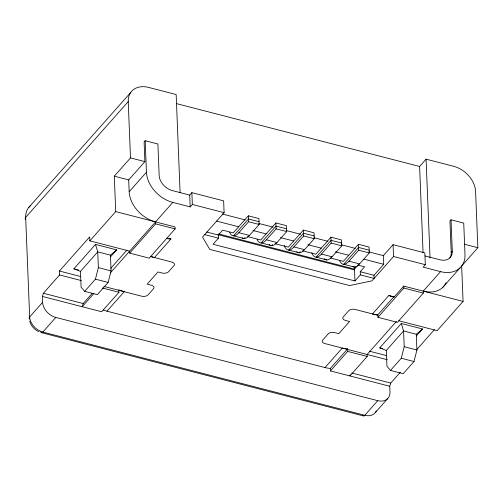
<?xml version="1.0" encoding="UTF-8"?>
<svg xmlns="http://www.w3.org/2000/svg" width="503" height="503" viewBox="0 0 503 503"><rect width="100%" height="100%" fill="white"/><g stroke="black" fill="none" stroke-linecap="round" stroke-linejoin="round"><path stroke-width="0.75" d="M116.683 249.89L110.446 255.172L97.739 251.884L80.461 271.381L81.096 287.125L84.649 291.344L95.444 279.159L98.368 267.627L97.739 251.884L95.501 244.414L116.683 249.89L110.509 256.857M84.649 291.344L97.356 294.626L108.151 282.441L111.075 270.916L110.446 255.172M422.526 328.975L416.289 334.256L403.576 330.968L386.304 350.465L386.933 366.209L390.491 370.422L401.287 358.243L404.211 346.712L403.576 330.968L401.344 323.498L422.526 328.975L416.352 335.941M390.491 370.422L403.199 373.71L413.994 361.525L416.918 350L416.289 334.256M400.357 372.207L390.743 383.06L389.743 386.247L389.976 392.151A14.273 10.406 41.5 0 1 377.747 400.677L55.808 317.431A14.273 10.406 41.5 0 1 42.623 302.334L42.384 296.43L43.384 293.243L59.58 274.965L59.423 271.029L89.653 236.913L89.811 240.849L129.629 251.148L129.711 253.116L149.196 258.152L175.107 228.909L175.025 226.941L115.721 211.606L89.811 240.849M92.313 293.262L83.202 303.542L82.203 306.729L93.891 293.538M350.321 374.678L349.925 375.955L367.196 356.457L367.115 354.489L396.307 321.549M460.05 267.879L442.772 287.376M28.602 207.601L130.679 92.514M180.093 192.548L176.157 94.533L148.624 87.415A23.786 17.341 41.5 0 0 128.234 101.619L25.666 217.371A4.76 2.666 -2.3 0 0 25.439 219.509M449.751 257.982A14.273 10.406 41.5 0 0 451.216 252.519L449.946 221.031L451.028 219.811L463.735 223.099L464.998 254.587A28.545 20.812 41.5 0 1 440.534 271.633L423.168 267.143L425.324 264.704L424.853 252.896L393.082 244.678L393.553 256.492L371.962 280.856L349.579 285.553L209.789 249.406L202.52 237.045L224.112 212.675L223.64 200.867L191.869 192.655L189.713 195.089L172.34 190.599A14.273 10.406 41.5 0 1 159.162 175.503L157.898 144.015L145.185 140.727L144.109 141.947L144.895 161.626L128.705 179.904L129.177 191.712A28.545 20.812 41.5 0 0 155.54 221.905L155.622 223.873L129.711 253.116M115.721 211.606L114.3 176.182L130.497 157.904L128.234 101.619M129.177 191.712L146.448 172.221L145.185 140.727M42.623 302.334L29.664 316.959A4.76 2.666 -2.3 0 0 29.438 319.097M80.461 271.381L73.91 268.784L95.501 244.414M55.808 317.431L42.849 332.049A4.76 1.867 -75.5 0 1 40.737 331.823M110.71 268.388L126.869 250.154M110.346 272.909L172.818 202.407L190.184 206.896L192.341 204.463L191.869 192.655M103.373 310.018A28.545 20.812 41.5 0 0 106.969 311.181L124.247 291.69A28.545 20.812 41.5 0 1 118.865 289.772L118.966 292.268L101.688 311.766L42.384 296.43M357.74 265.081L364.549 266.841L360.23 271.714L360.355 274.864L354.955 280.957L213.046 244.263L218.447 238.171L218.321 235.02L222.64 230.148L233.229 232.883L248.344 215.825L258.932 218.566L259.171 224.47L249.457 235.435A21.409 8.406 -75.5 0 1 242.169 237.862M229.601 232.298A21.409 8.406 -75.5 0 0 238.862 232.694L248.583 221.729L248.344 215.825M245.168 237.391L244.137 238.554L233.549 235.813L248.469 218.975L259.064 221.71M269.136 244.471A21.409 8.406 -75.5 0 0 276.99 242.553L286.704 231.587L286.471 225.684L275.877 222.942L260.761 240.006L247.501 236.573M257.134 239.415A21.409 8.406 -75.5 0 0 266.401 239.818L276.116 228.846L275.877 222.942M272.701 244.508L271.677 245.671L261.082 242.936L276.002 226.092L286.597 228.834M296.669 251.588A21.409 8.406 -75.5 0 0 304.522 249.67L314.243 238.705L314.004 232.801L303.416 230.066L288.301 247.124L275.034 243.697M284.314 245.521A21.409 8.406 -75.5 0 0 293.934 246.935L303.649 235.97L303.416 230.066M300.234 251.632L299.21 252.795L288.615 250.054L303.542 233.216L314.13 235.951M324.202 258.712A21.409 8.406 -75.5 0 0 332.055 256.794L341.776 245.829L341.537 239.925L330.949 237.183L315.834 254.241L302.573 250.815M311.847 252.638A21.409 8.406 -75.5 0 0 321.467 254.053L331.181 243.087L330.949 237.183M423.073 252.72L419.609 166.468L426.085 159.155L453.618 166.279A23.786 17.341 41.5 0 1 475.587 191.436L477.85 247.721L461.653 265.999L463.081 301.423L437.164 330.666L398.848 320.757M352.307 266.339A21.409 8.406 -75.5 0 0 359.595 263.912L369.309 252.946L369.07 247.042L358.482 244.301L343.367 261.365L330.106 257.932M339.739 260.774A21.409 8.406 -75.5 0 0 349 261.176L358.721 250.211L358.482 244.301M358.532 264.578L354.527 269.099L218.692 233.97M360.355 274.864L374.119 278.423L373.993 275.273L383.714 264.308L383.361 255.65L393.082 244.678M106.969 311.181L324.995 367.561L342.273 348.063A28.545 20.812 41.5 0 0 347.611 348.919L347.711 351.421L330.433 370.912L389.743 386.247M330.433 370.912L330.339 368.416L347.611 348.919M440.534 271.633L423.262 291.13L423.337 293.098L397.427 322.341L377.942 317.299L377.841 314.803L394.038 296.525A28.545 20.812 41.5 0 1 390.812 296.135L394.056 297.053L403.771 286.088L463.081 301.423M377.942 317.299L403.852 288.056L403.771 286.088M451.216 252.519L452.291 251.299L451.028 219.811M386.304 350.465L379.752 347.869L401.344 323.498M416.679 349.673L434.403 329.672M377.747 400.677L364.788 415.296A4.76 1.867 -75.5 0 1 362.751 415.264M375.263 412.636L387.832 398.464M176.515 103.612L419.609 166.468M130.497 157.904L144.895 161.626M464.206 244.194L477.85 247.721M424.96 255.92L440.062 259.825A14.273 10.406 41.5 0 0 452.291 251.299M114.3 176.182L128.705 179.904M192.341 204.463L224.112 212.675M341.663 243.068L331.075 240.333L316.154 257.171L326.743 259.913M369.196 250.192L358.608 247.451L343.687 264.295L354.275 267.03M393.553 256.492L425.324 264.704M222.282 213.995L245.074 219.886M258.749 223.426L273.192 227.161M286.106 230.5L300.543 234.235M314.218 237.768L327.899 241.302M341.575 244.842L355.25 248.375M368.925 251.915L383.361 255.65M248.583 221.729L259.171 224.47M276.116 228.846L286.704 231.587M303.649 235.97L314.243 238.705M331.181 243.087L341.776 245.829M358.721 250.211L369.309 252.946M216.485 221.069L238.629 226.79M252.902 230.481L266.162 233.914M280.435 237.605L293.695 241.031M307.968 244.722L321.228 248.149M335.501 251.84L348.761 255.273M363.782 259.152L383.714 264.308M238.862 232.694L249.457 235.435M266.401 239.818L276.99 242.553M293.934 246.935L304.522 249.67M321.467 254.053L332.055 256.794M349 261.176L359.595 263.912M217.918 234.612L354.514 269.935L354.955 280.957M206.727 232.021L218.321 235.02M360.23 271.714L373.993 275.273M204.677 234.612L218.447 238.171M155.622 223.873L175.107 228.909M403.852 288.056L423.337 293.098M166.606 238.246L168.555 238.749A4.76 2.666 -2.3 0 0 170.963 238.969L154.478 257.574A28.545 20.812 41.5 0 1 150.881 256.404M150.454 256.53L171.919 262.082A4.76 2.666 -2.3 0 1 173.994 265.615L168.599 271.708A4.76 2.666 -2.3 0 1 162.205 273.047L157.967 271.953L147.172 284.138L151.403 285.232A4.76 2.666 -2.3 0 1 153.484 288.766L148.083 294.859A4.76 2.666 -2.3 0 1 141.689 296.198L103.895 286.427M377.86 315.331L355.061 309.439A4.76 2.666 -2.3 0 0 348.661 310.779L343.266 316.871A4.76 2.666 -2.3 0 0 345.341 320.405L349.579 321.499L338.783 333.684L334.545 332.59A4.76 2.666 -2.3 0 0 328.151 333.929L322.75 340.022A4.76 2.666 -2.3 0 0 324.831 343.555L387.404 359.733M98.368 267.627L111.075 270.916M404.211 346.712L416.918 350M73.91 268.784L78.449 269.96M379.752 347.869L382.777 348.654M95.444 279.159L108.151 282.441M401.287 358.243L413.994 361.525M59.423 271.029L80.461 276.474M369.215 351.138L386.493 355.602M59.58 274.965L81.367 280.599M102.474 288.005L118.966 292.268M347.711 351.421L367.196 356.457M43.384 293.243L83.202 303.542M351.672 372.962L390.743 383.06M41.277 332.621L363.216 415.868M39.033 331.842C34.6 329.805 30.947 325.9 29.683 321.134M426.085 159.155L430.052 257.957M394.038 296.525L394.056 297.053M189.713 195.089L190.184 206.896M168.555 238.749L168.549 238.661A28.545 20.812 41.5 0 1 167.461 238.277M30.784 205.45A23.786 17.341 41.5 0 0 25.666 217.371L29.664 316.959A14.273 10.406 41.5 0 0 42.849 332.049L364.788 415.296A14.273 10.406 41.5 0 0 376.319 410.863M390.812 296.217A4.76 2.666 -2.3 0 1 388.982 295.343L372.503 313.947A28.545 20.812 41.5 0 0 377.841 314.803M446.098 282.743A28.545 20.812 41.5 0 1 423.262 291.13M172.818 202.407A28.545 20.812 41.5 0 1 146.448 172.221M170.951 238.881A4.684 3.131 -2 0 1 168.599 238.598M330.339 368.416A28.545 20.812 41.5 0 1 324.995 367.561M390.862 296.06A4.684 2.88 -10.8 0 1 389.039 295.311M354.514 269.935A4.76 1.867 -75.5 0 1 354.961 266.672"/></g></svg>
